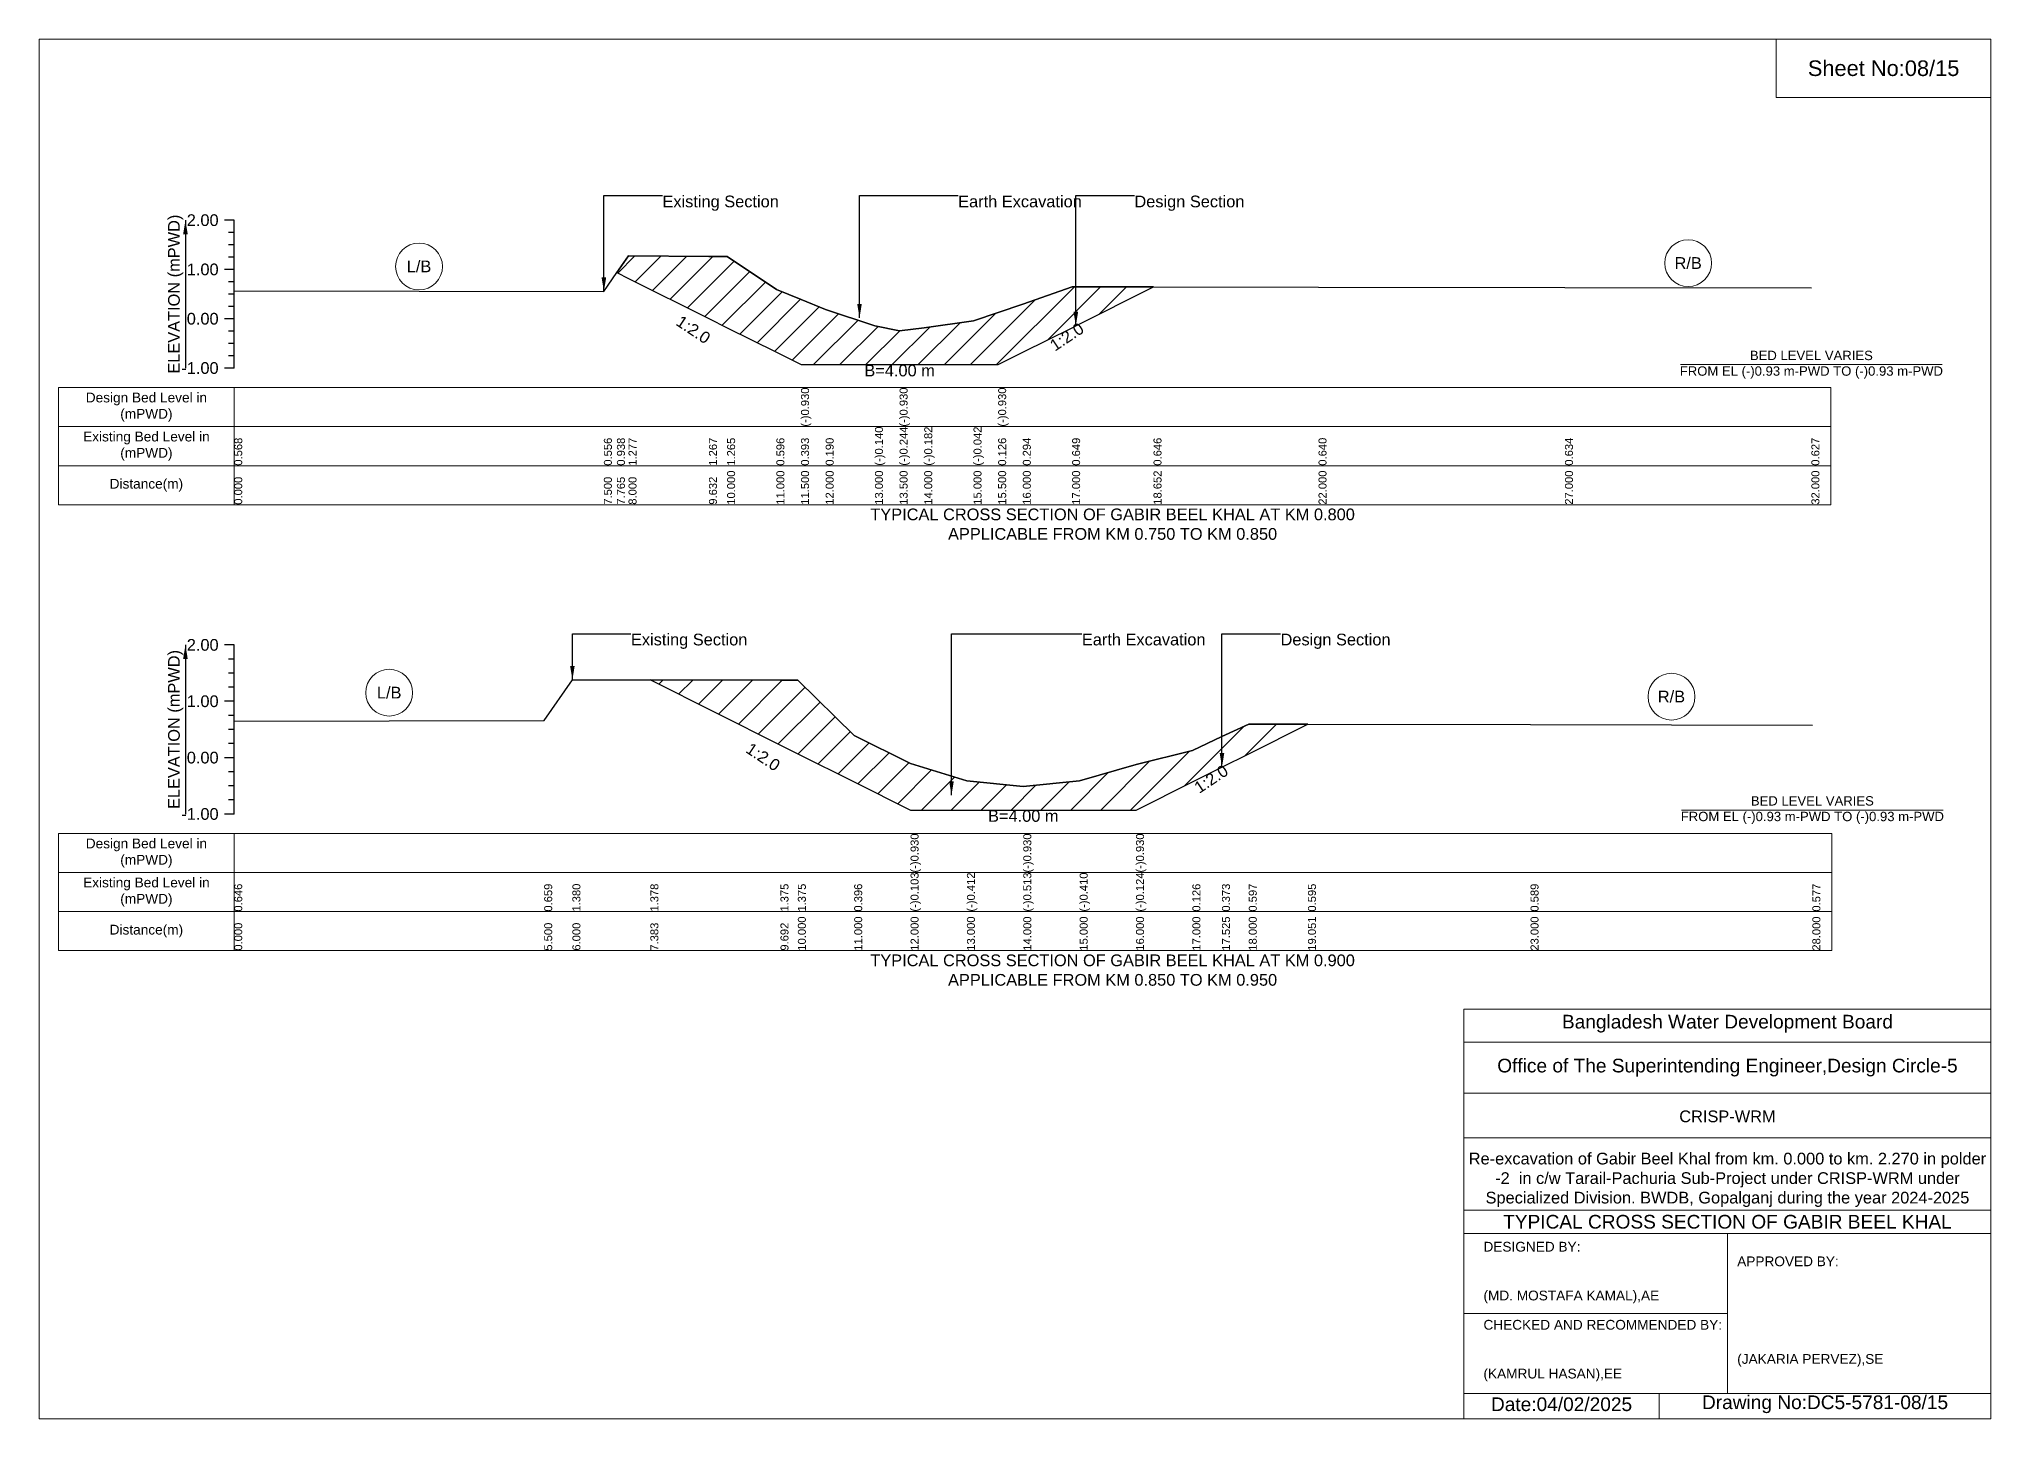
# Model space of a CAD drawing. Header units: inches. Extents: x 91000 to 258000, y -5656 to 6519.
# Drawn here: x 170000 to 178000, y -5656 to 0 of the extents above; entities that cross this region are included whole.
import ezdxf

# ---------------------------------------------------------------- set-up
doc = ezdxf.new("R2010")
doc.units = ezdxf.units.IN
doc.header["$LTSCALE"] = 7
doc.header["$MEASUREMENT"] = 0
for name, color, linetype, lineweight in [('Cross section Data Border', 7, 'Continuous', 9), ('Cross Section Labels', 7, 'Continuous', 9), ('Existing_Bed_Level for Xsection', 7, 'Continuous', 25)]:
    doc.layers.add(name, color=color, linetype=linetype, lineweight=lineweight)
doc.styles.get("Standard").update_dxf_attribs({"font": 'arial.ttf'})
doc.dimstyles.get("Standard").update_dxf_attribs({"dimtxt": 0.18, "dimasz": 0.18, "dimexe": 0.18, "dimexo": 0.0625, "dimgap": 0.09, "dimtad": 0, "dimtih": 1, "dimtoh": 1, "dimdec": 4, "dimzin": 0, "dimdsep": 46, "dimtxsty": 'Standard', "dimcen": 0.09, "dimadec": 0, "dimazin": 0, "dimtfac": 1, "dimtdec": 4, "dimtofl": 0, "dimtmove": 0, "dimatfit": 3, "dimfxl": 1, "dimtolj": 1, "dimtzin": 0, "dimarcsym": 0})

msp = doc.modelspace()

# ---------------------------------------------------------------- hatches: boundary and pattern name
at = {"layer": 'Existing_Bed_Level for Xsection'}
h = msp.add_hatch(dxfattribs=at)
h.set_pattern_fill('ANSI31', color=256, scale=606, style=0)
h.paths.add_polyline_path([(172368.5, -957.3), (172416, -981.1), (172745.7, -1145.9), (172820, -1183.1), (173022, -1284.1), (173123, -1334.6), (173224, -1334.6), (173426, -1334.6), (173527, -1334.6), (173628, -1334.6), (173830, -1334.6), (173931, -1334.6), (174032, -1284.1), (174234, -1183.1), (174249.4, -1175.4), (174567.7, -1016.2), (174249.4, -1015.6), (174234, -1015.6), (174032, -1087.3), (173931, -1121.3), (173830, -1155.2), (173628, -1183.5), (173527, -1196), (173426, -1175), (173224, -1108.3), (173123, -1067.3), (173022, -1026.3), (172820, -891.2), (172745.7, -890.7), (172416, -888.8)])
h = msp.add_hatch(dxfattribs=at)
h.set_pattern_fill('ANSI31', color=256, scale=693, style=0)
h.paths.add_polyline_path([(172505.6, -2627.1), (173038.8, -2893.7), (173110, -2929.3), (173341, -3044.8), (173572, -3160.3), (173803, -3160.3), (174034, -3160.3), (174265, -3160.3), (174496, -3160.3), (174727, -3044.8), (174848.3, -2984.2), (174958, -2929.3), (175200.7, -2808), (174958, -2807.6), (174848.3, -2859.2), (174727, -2916.4), (174496, -2974.1), (174265, -3040.2), (174034, -3064), (173803, -3040.7), (173572, -2969.3), (173341, -2854), (173110, -2627.9), (173038.8, -2627.8)])

# ---------------------------------------------------------------- linework, layer by layer
at = {"layer": 'Cross section Data Border'}
for points in [[(170080, -1428.7), (177344, -1428.7), (177344, -1908.7), (170080, -1908.7)], [(170080, -3256.5), (177348, -3256.5), (177348, -3736.5), (170080, -3736.5)]]:
    msp.add_lwpolyline(points, close=True, dxfattribs=at)
for points in [[(170800, -1428.7), (170800, -1908.7)], [(170080, -1588.7), (177344, -1588.7)], [(170080, -1748.7), (177344, -1748.7)], [(170800, -3256.5), (170800, -3736.5)], [(170080, -3416.5), (177348, -3416.5)], [(170080, -3576.5), (177348, -3576.5)]]:
    msp.add_lwpolyline(points, dxfattribs=at)
at = {"layer": 'Cross Section Labels'}
for points in [[(170000, 0), (178000, 0), (178000, -5656), (170000, -5656)], [(177120, 0), (178000, 0), (178000, -240), (177120, -240)]]:
    msp.add_lwpolyline(points, close=True, dxfattribs=at)
for points in [[(176728.2, -1334.6), (177799.8, -1334.6)], [(176732.2, -3160.3), (177803.8, -3160.3)], [(175840, -5656), (175840, -3976), (178000, -3976)], [(175840, -4112), (178000, -4112)], [(175840, -4320), (178000, -4320)], [(175840, -4504), (178000, -4504)], [(175840, -4800), (178000, -4800)], [(175840, -4896), (178000, -4896)], [(176920, -4896), (176920, -5552)], [(175840, -5224), (176920, -5224)], [(175840, -5552), (178000, -5552)], [(176640, -5552), (176640, -5656)]]:
    msp.add_lwpolyline(points, dxfattribs=at)
for centre in [(171557.5, -932.2), (176759, -918.4), (171435.2, -2679.3), (176690.5, -2695.3)]:
    msp.add_circle(centre, 96, dxfattribs=at)
at = {"layer": 'Existing_Bed_Level for Xsection'}
for points in [[(170800, -742.7), (170760, -742.7)], [(170800, -793.2), (170776, -793.2)], [(170800, -1348.7), (170800, -1146.7), (170800, -944.7), (170800, -742.7)], [(170800, -843.7), (170776, -843.7)], [(170800, -944.7), (170760, -944.7)], [(170800, -894.2), (170776, -894.2)], [(170800, -1032), (172315, -1034.4), (172368.5, -957.3), (172416, -888.8), (172745.7, -890.7), (172820, -891.2), (173022, -1026.3), (173123, -1067.3), (173123, -1067.3), (173224, -1108.3), (173426, -1175), (173527, -1196), (173527, -1196), (173628, -1183.5), (173830, -1155.2), (173931, -1121.3), (173931, -1121.3), (174032, -1087.3), (174234, -1015.6), (174249.4, -1015.6), (174567.7, -1016.2), (175244, -1017.4), (176254, -1018.6), (177264, -1020.1)], [(170800, -995.2), (170776, -995.2)], [(170800, -1045.7), (170776, -1045.7)], [(170800, -1096.2), (170776, -1096.2)], [(170800, -1146.7), (170760, -1146.7)], [(170800, -1197.2), (170776, -1197.2)], [(170800, -1247.7), (170776, -1247.7)], [(170800, -1348.7), (170760, -1348.7)], [(170800, -1298.2), (170776, -1298.2)], [(170800, -2483.5), (170760, -2483.5)], [(170800, -2541.2), (170776, -2541.2)], [(170800, -3176.5), (170800, -2945.5), (170800, -2714.5), (170800, -2483.5)], [(170800, -2599), (170776, -2599)], [(170800, -2796.3), (172070.5, -2793.3), (172186, -2626.7), (172505.6, -2627.1), (173038.8, -2627.8), (173110, -2627.9), (173341, -2854), (173572, -2969.3), (173572, -2969.3), (173803, -3040.7), (174034, -3064), (174034, -3064), (174265, -3040.2), (174496, -2974.1), (174496, -2974.1), (174727, -2916.4), (174848.3, -2859.2), (174958, -2807.6), (175200.7, -2808), (176113, -2809.4), (177268, -2812.2)], [(170800, -2714.5), (170760, -2714.5)], [(170800, -2656.7), (170776, -2656.7)], [(170800, -2772.2), (170776, -2772.2)], [(170800, -2830), (170776, -2830)], [(170800, -2945.5), (170760, -2945.5)], [(170800, -2887.7), (170776, -2887.7)], [(170800, -3003.2), (170776, -3003.2)], [(170800, -3061), (170776, -3061)], [(170800, -3118.7), (170776, -3118.7)], [(170800, -3176.5), (170760, -3176.5)]]:
    msp.add_lwpolyline(points, dxfattribs=at)
for points in [[(172368.5, -957.3), (172368.5, -957.3), (172416, -981.1), (172745.7, -1145.9), (172820, -1183.1), (173022, -1284.1), (173123, -1334.6), (173123, -1334.6), (173224, -1334.6), (173426, -1334.6), (173527, -1334.6), (173527, -1334.6), (173628, -1334.6), (173830, -1334.6), (173931, -1334.6), (173931, -1334.6), (174032, -1284.1), (174234, -1183.1), (174249.4, -1175.4), (174567.7, -1016.2), (174567.7, -1016.2), (174567.7, -1016.2), (174249.4, -1015.6), (174234, -1015.6), (174032, -1087.3), (173931, -1121.3), (173931, -1121.3), (173830, -1155.2), (173628, -1183.5), (173527, -1196), (173527, -1196), (173426, -1175), (173224, -1108.3), (173123, -1067.3), (173123, -1067.3), (173022, -1026.3), (172820, -891.2), (172745.7, -890.7), (172416, -888.8), (172368.5, -957.3)], [(172505.6, -2627.1), (172505.6, -2627.1), (173038.8, -2893.7), (173110, -2929.3), (173341, -3044.8), (173572, -3160.3), (173572, -3160.3), (173803, -3160.3), (174034, -3160.3), (174034, -3160.3), (174265, -3160.3), (174496, -3160.3), (174496, -3160.3), (174727, -3044.8), (174848.3, -2984.2), (174958, -2929.3), (175200.7, -2808), (175200.7, -2808), (175200.7, -2808), (174958, -2807.6), (174848.3, -2859.2), (174727, -2916.4), (174496, -2974.1), (174496, -2974.1), (174265, -3040.2), (174034, -3064), (174034, -3064), (173803, -3040.7), (173572, -2969.3), (173572, -2969.3), (173341, -2854), (173110, -2627.9), (173038.8, -2627.8), (172505.6, -2627.1)]]:
    msp.add_lwpolyline(points, close=True, dxfattribs=at)

# ---------------------------------------------------------------- texts
at = {"layer": 'Cross section Data Border', "char_height": 40, "width": 640, "attachment_point": 5}
for s, insert in [('Design Bed Level in (mPWD)', (170440, -1508.7)), ('Existing Bed Level in (mPWD)', (170440, -1668.7)), ('Distance(m)', (170440, -1828.7)), ('Design Bed Level in (mPWD)', (170440, -3336.5)), ('Existing Bed Level in (mPWD)', (170440, -3496.5)), ('Distance(m)', (170440, -3656.5))]:
    msp.add_mtext(s, dxfattribs=dict(at, insert=insert))
at = {"layer": 'Cross Section Labels'}
for s, insert, char_height, attachment_point in [('Sheet No:08/15', (177560, -120), 64, 5), ('Existing Section', (172555, -641.7), 48, 1), ('Earth Excavation', (173767, -641.7), 48, 1), ('Design Section', (174489.4, -641.7), 48, 1), ('L/B', (171557.5, -932.2), 48, 5), ('R/B', (176759, -918.4), 48, 5), ('BED LEVEL VARIES ^JFROM EL (-)0.93 m-PWD TO (-)0.93 m-PWD', (177264, -1334.6), 38.4, 5), ('B=4.00 m', (173527, -1334.6), 48, 2), ('TYPICAL CROSS SECTION OF GABIR BEEL KHAL AT KM 0.800^JAPPLICABLE FROM KM 0.750 TO KM 0.850', (174400, -1988.7), 48, 5), ('Existing Section', (172426, -2437.3), 48, 1), ('Earth Excavation', (174274, -2437.3), 48, 1), ('Design Section', (175088.3, -2437.3), 48, 1), ('L/B', (171435.2, -2679.3), 48, 5), ('R/B', (176690.5, -2695.3), 48, 5), ('BED LEVEL VARIES ^JFROM EL (-)0.93 m-PWD TO (-)0.93 m-PWD', (177268, -3160.3), 38.4, 5), ('B=4.00 m', (174034, -3160.3), 48, 2), ('TYPICAL CROSS SECTION OF GABIR BEEL KHAL AT KM 0.900^JAPPLICABLE FROM KM 0.850 TO KM 0.950', (174400, -3816.5), 48, 5), ('Bangladesh Water Development Board', (176920, -4036), 56, 5), ('Office of The Superintending Engineer,Design Circle-5', (176920, -4216), 56, 5)]:
    msp.add_mtext(s, dxfattribs=dict(at, insert=insert, char_height=char_height, attachment_point=attachment_point))
at = {"layer": 'Cross Section Labels', "char_height": 48, "attachment_point": 2}
for insert, rotation in [((172695.2, -1171.2), 326.30993), ((174198.9, -1200.6), 33.69007), ((172981, -2922.6), 326.30993), ((174790.6, -3013), 33.69007)]:
    msp.add_mtext('1:2.0', dxfattribs=dict(at, insert=insert, rotation=rotation))
at = {"layer": 'Cross Section Labels'}
for s, insert, char_height, width, attachment_point in [('CRISP-WRM', (176920, -4416), 48, 2240, 5), ('Re-excavation of Gabir Beel Khal from km. 0.000 to km. 2.270 in polder -2  in c/w Tarail-Pachuria Sub-Project under CRISP-WRM under Specialized Division. BWDB, Gopalganj during the year 2024-2025', (176920, -4676), 48, 2160, 5), ('TYPICAL CROSS SECTION OF GABIR BEEL KHAL', (176920, -4848), 56, 2240, 5), ('DESIGNED BY:^J^J^J(MD. MOSTAFA KAMAL),AE', (175920, -5056), 40, 1120, 4), ('APPROVED BY:^J^J^J^J^J^J(JAKARIA PERVEZ),SE', (176960, -5216), 40, 1120, 4), ('CHECKED AND RECOMMENDED BY:^J^J^J(KAMRUL HASAN),EE', (175920, -5376), 40, 1120, 4), ('Date:04/02/2025', (176240, -5596), 56, 1120, 5), ('Drawing No:DC5-5781-08/15', (177320, -5596), 56, 1760, 5)]:
    msp.add_mtext(s, dxfattribs=dict(at, insert=insert, char_height=char_height, width=width, attachment_point=attachment_point))
at = {"layer": 'Existing_Bed_Level for Xsection', "char_height": 48, "attachment_point": 6}
for s, insert in [('2.00', (170736, -742.7)), ('1.00', (170736, -944.7)), ('0.00', (170736, -1146.7)), ('-1.00', (170736, -1348.7)), ('2.00', (170736, -2483.5)), ('1.00', (170736, -2714.5)), ('0.00', (170736, -2945.5)), ('-1.00', (170736, -3176.5))]:
    msp.add_mtext(s, dxfattribs=dict(at, insert=insert))
at = {"layer": 'Existing_Bed_Level for Xsection', "rotation": 90}
for s, insert, char_height, attachment_point in [('ELEVATION (mPWD)', (170560, -1045.7), 48, 5), ('(-)0.930', (173123, -1588.7), 32.8, 1), ('(-)0.930', (173527, -1588.7), 32.8, 1), ('(-)0.930', (173931, -1588.7), 32.8, 1), ('(-)0.140', (173426, -1748.7), 32.8, 1), ('(-)0.244', (173527, -1748.7), 32.8, 1), ('(-)0.182', (173628, -1748.7), 32.8, 1), ('(-)0.042', (173830, -1748.7), 32.8, 1), ('0.568', (170800, -1748.7), 32.8, 1), ('0.556', (172315, -1748.7), 32.8, 1), ('0.938', (172368.5, -1748.7), 32.8, 1), ('1.277', (172416, -1748.7), 32.8, 1), ('1.267', (172745.7, -1748.7), 32.8, 1), ('1.265', (172820, -1748.7), 32.8, 1), ('0.596', (173022, -1748.7), 32.8, 1), ('0.393', (173123, -1748.7), 32.8, 1), ('0.190', (173224, -1748.7), 32.8, 1), ('0.126', (173931, -1748.7), 32.8, 1), ('0.294', (174032, -1748.7), 32.8, 1), ('0.649', (174234, -1748.7), 32.8, 1), ('0.646', (174567.7, -1748.7), 32.8, 1), ('0.640', (175244, -1748.7), 32.8, 1), ('0.634', (176254, -1748.7), 32.8, 1), ('0.627', (177264, -1748.7), 32.8, 1), ('0.000', (170800, -1908.7), 32.8, 1), ('7.500', (172315, -1908.7), 32.8, 1), ('7.765', (172368.5, -1908.7), 32.8, 1), ('8.000', (172416, -1908.7), 32.8, 1), ('9.632', (172745.7, -1908.7), 32.8, 1), ('10.000', (172820, -1908.7), 32.8, 1), ('11.000', (173022, -1908.7), 32.8, 1), ('11.500', (173123, -1908.7), 32.8, 1), ('12.000', (173224, -1908.7), 32.8, 1), ('13.000', (173426, -1908.7), 32.8, 1), ('13.500', (173527, -1908.7), 32.8, 1), ('14.000', (173628, -1908.7), 32.8, 1), ('15.000', (173830, -1908.7), 32.8, 1), ('15.500', (173931, -1908.7), 32.8, 1), ('16.000', (174032, -1908.7), 32.8, 1), ('17.000', (174234, -1908.7), 32.8, 1), ('18.652', (174567.7, -1908.7), 32.8, 1), ('22.000', (175244, -1908.7), 32.8, 1), ('27.000', (176254, -1908.7), 32.8, 1), ('32.000', (177264, -1908.7), 32.8, 1), ('ELEVATION (mPWD)', (170560, -2830), 48, 5), ('(-)0.930', (173572, -3416.5), 32.8, 1), ('(-)0.930', (174034, -3416.5), 32.8, 1), ('(-)0.930', (174496, -3416.5), 32.8, 1), ('(-)0.103', (173572, -3576.5), 32.8, 1), ('(-)0.412', (173803, -3576.5), 32.8, 1), ('(-)0.513', (174034, -3576.5), 32.8, 1), ('(-)0.410', (174265, -3576.5), 32.8, 1), ('(-)0.124', (174496, -3576.5), 32.8, 1), ('0.646', (170800, -3576.5), 32.8, 1), ('0.659', (172070.5, -3576.5), 32.8, 1), ('1.380', (172186, -3576.5), 32.8, 1), ('1.378', (172505.6, -3576.5), 32.8, 1), ('1.375', (173038.8, -3576.5), 32.8, 1), ('1.375', (173110, -3576.5), 32.8, 1), ('0.396', (173341, -3576.5), 32.8, 1), ('0.126', (174727, -3576.5), 32.8, 1), ('0.373', (174848.3, -3576.5), 32.8, 1), ('0.597', (174958, -3576.5), 32.8, 1), ('0.595', (175200.7, -3576.5), 32.8, 1), ('0.589', (176113, -3576.5), 32.8, 1), ('0.577', (177268, -3576.5), 32.8, 1), ('10.000', (173110, -3736.5), 32.8, 1), ('11.000', (173341, -3736.5), 32.8, 1), ('12.000', (173572, -3736.5), 32.8, 1), ('13.000', (173803, -3736.5), 32.8, 1), ('14.000', (174034, -3736.5), 32.8, 1), ('15.000', (174265, -3736.5), 32.8, 1), ('16.000', (174496, -3736.5), 32.8, 1), ('17.000', (174727, -3736.5), 32.8, 1), ('17.525', (174848.3, -3736.5), 32.8, 1), ('18.000', (174958, -3736.5), 32.8, 1), ('19.051', (175200.7, -3736.5), 32.8, 1), ('23.000', (176113, -3736.5), 32.8, 1), ('28.000', (177268, -3736.5), 32.8, 1), ('0.000', (170800, -3736.5), 32.8, 1), ('5.500', (172070.5, -3736.5), 32.8, 1), ('6.000', (172186, -3736.5), 32.8, 1), ('7.383', (172505.6, -3736.5), 32.8, 1), ('9.692', (173038.8, -3736.5), 32.8, 1)]:
    msp.add_mtext(s, dxfattribs=dict(at, insert=insert, char_height=char_height, attachment_point=attachment_point))

# ---------------------------------------------------------------- leaders
at = {"layer": 'Cross Section Labels', "annotation_type": 0, "has_hookline": 1, "hookline_direction": 0}
for points, text_width in [([(172315, -1034.4), (172315, -641.7), (172554.9, -641.7)], 467.2), ([(173362.7, -1143.1), (173362.7, -641.7), (173766.9, -641.7)], 497), ([(174249.4, -1175.4), (174249.4, -641.7), (174489.3, -641.7)], 441.2), ([(172186, -2626.7), (172186, -2437.3), (172425.9, -2437.3)], 467.2), ([(173739.7, -3099.6), (173739.7, -2437.3), (174273.9, -2437.3)], 497), ([(174848.3, -2984.2), (174848.3, -2437.3), (175088.3, -2437.3)], 441.2)]:
    msp.add_leader(points, dimstyle='Standard', override={"dimasz": 57.6}, dxfattribs=dict(at, text_width=text_width))
at = {"layer": 'Existing_Bed_Level for Xsection'}
for points in [[(170600, -742.7), (170600, -1348.7)], [(170600, -2483.5), (170600, -3176.5)]]:
    msp.add_leader(points, dimstyle='Standard', override={"dimasz": 57.6}, dxfattribs=at)

doc.saveas('drawing.dxf')
